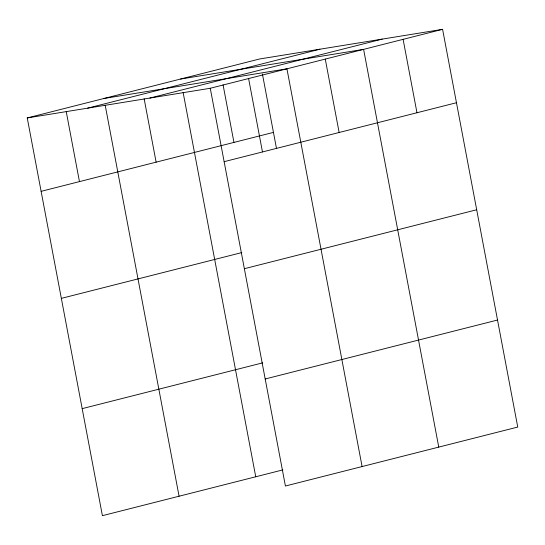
<?xml version="1.0" encoding="UTF-8"?>
<svg xmlns="http://www.w3.org/2000/svg" width="545" height="545" viewBox="0 0 545 545"><rect width="100%" height="100%" fill="white"/><g stroke="black" fill="none" stroke-linecap="round" stroke-linejoin="round"><path stroke-width="0.82" d="M282.896 469.885L102.406 515.672L27.25 117.938L259.584 58.989L442.594 29.328L517.75 427.062L285.416 486.011L210.268 88.27L442.594 29.328M87.643 108.148L319.976 49.2M149.868 98.059L382.202 39.117M41.12 191.336L273.447 132.394M224.138 161.674L456.465 102.726M61.347 298.367L241.837 252.573M244.358 268.705L476.691 209.757M82.179 408.641L262.67 362.854M265.197 378.979L497.524 320.031M180.586 79.032L363.604 49.363L438.759 447.104M103.918 98.482L286.936 68.82L362.091 466.561M27.25 117.938L210.268 88.27M403.102 39.342L416.973 112.747M325.27 59.092L339.14 132.496M262.418 74.004L276.451 148.281M248.602 78.541L262.472 151.946M223.075 84.857L233.955 142.415M183.106 92.377L255.741 476.773M144.146 98.768L156.122 162.158M105.178 105.158L179.073 496.223M66.218 111.548L79.454 181.614"/></g></svg>
